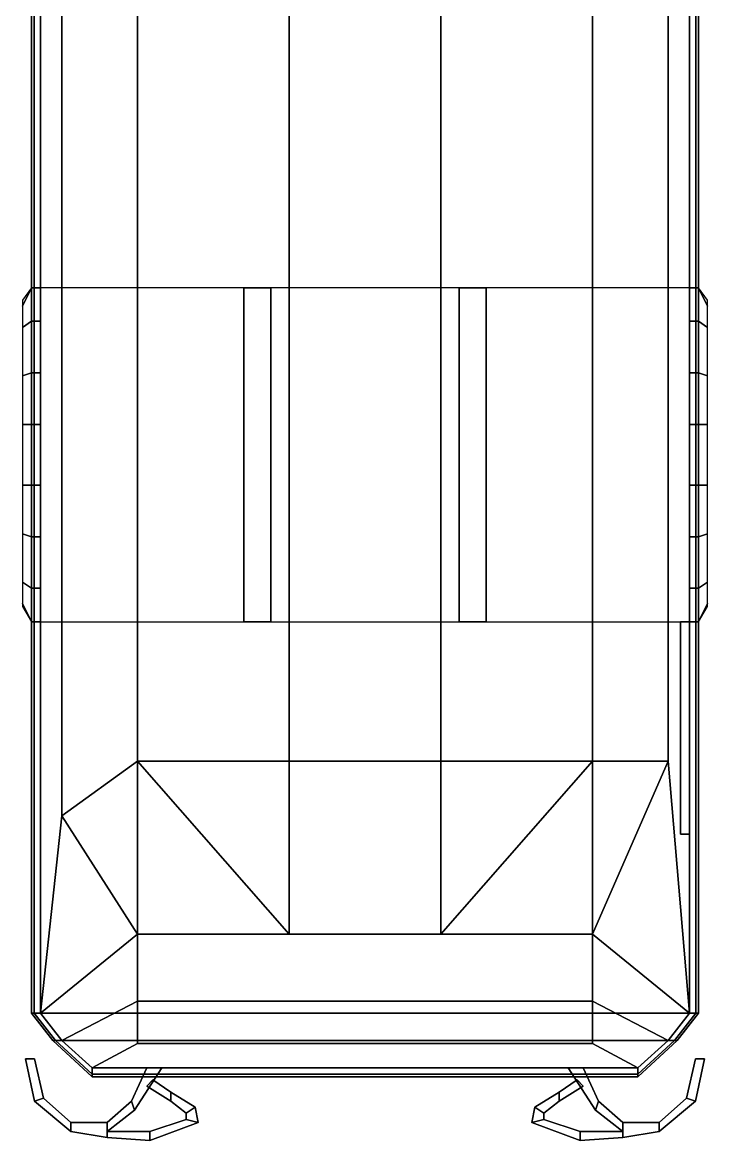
# Model space of a CAD drawing. Extents: x -1.13 to 1.13, y -3.8 to 3.57.
# Drawn here: x -1.13 to 1.13, y -3.8 to -0.115 of the extents above; entities that cross this region are included whole.
import ezdxf

# ---------------------------------------------------------------- set-up
doc = ezdxf.new("R2010")
doc.units = 0
doc.layers.get('0').update_dxf_attribs({"linetype": 'CONTINUOUS'})

msp = doc.modelspace()

# ---------------------------------------------------------------- linework, layer by layer
for points in [[(-1.1, -3.38, 2.37), (-1.0912, -3.38, 2.3912), (-1.0912, 1.06, 2.3912), (-1.1, 1.06, 2.37)], [(-1.0912, -3.38, 2.3488), (-1.1, -3.38, 2.37), (-1.1, 1.06, 2.37), (-1.0912, 1.06, 2.3488)], [(-1.0912, -3.38, 2.3912), (-1.07, -3.38, 2.4), (-1.07, 1.06, 2.4), (-1.0912, 1.06, 2.3912)], [(-1.07, -3.38, 2.34), (-1.0912, -3.38, 2.3488), (-1.0912, 1.06, 2.3488), (-1.07, 1.06, 2.34)], [(1.07, 1.06, 0.43), (1.07, -0.99, 0.43), (-1.07, -0.99, 0.43), (-1.07, 1.06, 0.43)], [(-1.07, 1.06, 0.43), (-1.07, -0.99, 0.43), (-1.07, -0.99, 2.34), (-1.07, 1.06, 2.34)], [(-1, 0.23, 2.47), (-1.07, 1.06, 2.4), (-1.07, -3.38, 2.4), (-1, -2.73, 2.47)], [(1, -2.55, 2.47), (1.07, -3.38, 2.4), (1.07, 1.06, 2.4), (1, 0.41, 2.47)], [(1.07, -0.99, 2.34), (1.07, -0.99, 0.43), (1.07, 1.06, 0.43), (1.07, 1.06, 2.34)], [(1.0912, -3.38, 2.3488), (1.07, -3.38, 2.34), (1.07, 1.06, 2.34), (1.0912, 1.06, 2.3488)], [(1.07, -3.38, 2.4), (1.0912, -3.38, 2.3912), (1.0912, 1.06, 2.3912), (1.07, 1.06, 2.4)], [(1.1, -3.38, 2.37), (1.0912, -3.38, 2.3488), (1.0912, 1.06, 2.3488), (1.1, 1.06, 2.37)], [(1.0912, -3.38, 2.3912), (1.1, -3.38, 2.37), (1.1, 1.06, 2.37), (1.0912, 1.06, 2.3912)], [(-0.75, -2.55, 2.63), (-0.75, 0.41, 2.63), (-1, 0.23, 2.47), (-1, -2.73, 2.47)], [(-0.25, -2.55, 2.71), (-0.25, 0.41, 2.71), (-0.75, 0.41, 2.68), (-0.75, -2.55, 2.68)], [(-0.75, -2.55, 2.68), (-0.75, 0.41, 2.68), (-0.75, 0.41, 2.63), (-0.75, -2.55, 2.63)], [(0.25, -2.55, 2.71), (0.25, 0.41, 2.71), (-0.25, 0.41, 2.71), (-0.25, -2.55, 2.71)], [(0.75, -2.55, 2.68), (0.75, 0.41, 2.68), (0.25, 0.41, 2.71), (0.25, -2.55, 2.71)], [(0.75, -2.55, 2.63), (0.75, 0.41, 2.63), (0.75, 0.41, 2.68), (0.75, -2.55, 2.68)], [(1, -2.55, 2.47), (1, 0.41, 2.47), (0.75, 0.41, 2.63), (0.75, -2.55, 2.63)], [(-1.13, -1.05, 0.54), (-1.13, -1.12, 0.75), (-1.1, -1.1, 0.79), (-1.1, -0.99, 0.54)], [(-1.13, -1.03, 0.44), (-1.13, -1.05, 0.54), (-1.1, -0.99, 0.54), (-1.1, -0.99, 0.43)], [(-1.1, -0.99, 0.54), (-1.1, -1.1, 0.79), (-1.07, -1.1, 0.79), (-1.07, -0.99, 0.54)], [(-1.1, -0.99, 0.43), (-1.1, -0.99, 0.54), (-1.07, -0.99, 0.54), (-1.07, -0.99, 0.43)], [(-1.07, -0.99, 1.04), (-1.07, -2.09, 1.04), (-1.07, -2.09, 2.34), (-1.07, -0.99, 2.34)], [(-1.07, -0.99, 0.54), (-1.07, -1.1, 0.79), (-1.07, -1.1, 1.04), (-1.07, -0.99, 1.04)], [(-0.4, -0.99, 0.45), (-0.4, -2.09, 0.45), (-0.4, -2.09, 1.04), (-0.4, -0.99, 1.04)], [(-0.31, -0.99, 0.45), (-0.31, -2.09, 0.45), (-0.4, -2.09, 0.45), (-0.4, -0.99, 0.45)], [(-0.31, -2.09, 1.04), (-0.31, -2.09, 0.45), (-0.31, -0.99, 0.45), (-0.31, -0.99, 1.04)], [(0.31, -0.99, 0.45), (0.31, -2.09, 0.45), (0.31, -2.09, 1.04), (0.31, -0.99, 1.04)], [(0.4, -0.99, 0.45), (0.4, -2.09, 0.45), (0.31, -2.09, 0.45), (0.31, -0.99, 0.45)], [(0.4, -2.09, 1.04), (0.4, -2.09, 0.45), (0.4, -0.99, 0.45), (0.4, -0.99, 1.04)], [(1.07, -2.09, 2.34), (1.07, -2.09, 1.04), (1.07, -0.99, 1.04), (1.07, -0.99, 2.34)], [(1.07, -1.1, 1.04), (1.07, -1.1, 0.79), (1.07, -0.99, 0.54), (1.07, -0.99, 1.04)], [(1.1, -1.1, 0.79), (1.1, -0.99, 0.54), (1.07, -0.99, 0.54), (1.07, -1.1, 0.79)], [(1.1, -0.99, 0.54), (1.1, -0.99, 0.43), (1.07, -0.99, 0.43), (1.07, -0.99, 0.54)], [(1.13, -1.12, 0.75), (1.13, -1.05, 0.54), (1.1, -0.99, 0.54), (1.1, -1.1, 0.79)], [(1.13, -1.05, 0.54), (1.13, -1.03, 0.44), (1.1, -0.99, 0.43), (1.1, -0.99, 0.54)], [(-1.13, -1.12, 0.75), (-1.13, -1.28, 0.91), (-1.1, -1.27, 0.97), (-1.1, -1.1, 0.79)], [(-1.1, -1.1, 0.79), (-1.1, -1.27, 0.97), (-1.07, -1.27, 0.97), (-1.07, -1.1, 0.79)], [(-1.07, -1.1, 0.79), (-1.07, -1.27, 0.97), (-1.07, -1.27, 1.04), (-1.07, -1.1, 1.04)], [(1.07, -1.27, 1.04), (1.07, -1.27, 0.97), (1.07, -1.1, 0.79), (1.07, -1.1, 1.04)], [(1.1, -1.27, 0.97), (1.1, -1.1, 0.79), (1.07, -1.1, 0.79), (1.07, -1.27, 0.97)], [(1.13, -1.28, 0.91), (1.13, -1.12, 0.75), (1.1, -1.1, 0.79), (1.1, -1.27, 0.97)], [(-1.13, -1.28, 0.91), (-1.13, -1.44, 0.99), (-1.1, -1.44, 1.04), (-1.1, -1.27, 0.97)], [(-1.1, -1.27, 0.97), (-1.1, -1.44, 1.04), (-1.07, -1.44, 1.04), (-1.07, -1.27, 0.97)], [(-1.07, -1.27, 0.97), (-1.07, -1.44, 1.04), (-1.07, -1.44, 1.04), (-1.07, -1.27, 1.04)], [(1.07, -1.44, 1.04), (1.07, -1.44, 1.04), (1.07, -1.27, 0.97), (1.07, -1.27, 1.04)], [(1.1, -1.44, 1.04), (1.1, -1.27, 0.97), (1.07, -1.27, 0.97), (1.07, -1.44, 1.04)], [(1.13, -1.44, 0.99), (1.13, -1.28, 0.91), (1.1, -1.27, 0.97), (1.1, -1.44, 1.04)], [(-1.13, -1.44, 0.99), (-1.13, -1.64, 0.99), (-1.1, -1.64, 1.04), (-1.1, -1.44, 1.04)], [(-1.1, -1.44, 1.04), (-1.1, -1.64, 1.04), (-1.07, -1.64, 1.04), (-1.07, -1.44, 1.04)], [(1.1, -1.64, 1.04), (1.1, -1.44, 1.04), (1.07, -1.44, 1.04), (1.07, -1.64, 1.04)], [(1.13, -1.64, 0.99), (1.13, -1.44, 0.99), (1.1, -1.44, 1.04), (1.1, -1.64, 1.04)], [(-1.13, -1.64, 0.99), (-1.13, -1.8, 0.91), (-1.1, -1.81, 0.97), (-1.1, -1.64, 1.04)], [(-1.1, -1.64, 1.04), (-1.1, -1.81, 0.97), (-1.07, -1.81, 0.97), (-1.07, -1.64, 1.04)], [(-1.07, -1.64, 1.04), (-1.07, -1.64, 1.04), (-1.07, -1.81, 0.97), (-1.07, -1.81, 1.04)], [(1.07, -1.81, 0.97), (1.07, -1.64, 1.04), (1.07, -1.64, 1.04), (1.07, -1.81, 1.04)], [(1.1, -1.81, 0.97), (1.1, -1.64, 1.04), (1.07, -1.64, 1.04), (1.07, -1.81, 0.97)], [(1.13, -1.8, 0.91), (1.13, -1.64, 0.99), (1.1, -1.64, 1.04), (1.1, -1.81, 0.97)], [(-1.13, -1.8, 0.91), (-1.13, -1.96, 0.75), (-1.1, -1.98, 0.79), (-1.1, -1.81, 0.97)], [(1.13, -1.96, 0.75), (1.13, -1.8, 0.91), (1.1, -1.81, 0.97), (1.1, -1.98, 0.79)], [(-1.1, -1.81, 0.97), (-1.1, -1.98, 0.79), (-1.07, -1.98, 0.79), (-1.07, -1.81, 0.97)], [(-1.07, -1.81, 1.04), (-1.07, -1.81, 0.97), (-1.07, -1.98, 0.79), (-1.07, -1.98, 1.04)], [(1.07, -1.98, 0.79), (1.07, -1.81, 0.97), (1.07, -1.81, 1.04), (1.07, -1.98, 1.04)], [(1.1, -1.98, 0.79), (1.1, -1.81, 0.97), (1.07, -1.81, 0.97), (1.07, -1.98, 0.79)], [(-1.13, -1.96, 0.75), (-1.13, -2.03, 0.54), (-1.1, -2.09, 0.54), (-1.1, -1.98, 0.79)], [(-1.1, -1.98, 0.79), (-1.1, -2.09, 0.54), (-1.07, -2.09, 0.54), (-1.07, -1.98, 0.79)], [(-1.07, -1.98, 1.04), (-1.07, -1.98, 0.79), (-1.07, -2.09, 0.54), (-1.07, -2.09, 1.04)], [(1.07, -2.09, 0.54), (1.07, -1.98, 0.79), (1.07, -1.98, 1.04), (1.07, -2.09, 1.04)], [(1.1, -2.09, 0.54), (1.1, -1.98, 0.79), (1.07, -1.98, 0.79), (1.07, -2.09, 0.54)], [(1.13, -2.03, 0.54), (1.13, -1.96, 0.75), (1.1, -1.98, 0.79), (1.1, -2.09, 0.54)], [(-1.13, -2.03, 0.54), (-1.13, -2.04, 0.45), (-1.1, -2.09, 0.43), (-1.1, -2.09, 0.54)], [(1.13, -2.04, 0.45), (1.13, -2.03, 0.54), (1.1, -2.09, 0.54), (1.1, -2.09, 0.43)], [(-1.1, -2.09, 0.54), (-1.1, -2.09, 0.43), (-1.07, -2.09, 0.43), (-1.07, -2.09, 0.54)], [(-1.07, -2.09, 0.43), (-1.07, -3.38, 0.43), (-1.07, -3.38, 2.34), (-1.07, -2.09, 2.34)], [(1.07, -2.09, 0.43), (1.07, -3.38, 0.43), (-1.07, -3.38, 0.43), (-1.07, -2.09, 0.43)], [(1.04, -2.79, 0.48), (1.07, -2.79, 0.48), (1.07, -2.09, 0.48), (1.04, -2.09, 0.48)], [(1.04, -2.09, 0.48), (1.07, -2.09, 0.48), (1.07, -2.09, 2.28), (1.04, -2.09, 2.28)], [(1.04, -2.09, 2.28), (1.07, -2.09, 2.28), (1.07, -2.79, 2.28), (1.04, -2.79, 2.28)], [(1.04, -2.09, 0.48), (1.04, -2.09, 2.28), (1.04, -2.79, 2.28), (1.04, -2.79, 0.48)], [(1.1, -2.09, 0.43), (1.1, -2.09, 0.54), (1.07, -2.09, 0.54), (1.07, -2.09, 0.43)], [(1.07, -2.79, 0.48), (1.07, -2.79, 0.43), (1.07, -2.09, 0.43), (1.07, -2.09, 0.48)], [(1.07, -2.79, 2.34), (1.07, -2.79, 2.28), (1.07, -2.09, 2.28), (1.07, -2.09, 2.34)], [(-0.75, -3.12, 2.58), (-0.75, -2.55, 2.63), (-1, -2.73, 2.47), (-0.75, -3.12, 2.58)], [(-0.75, -3.12, 2.58), (-0.75, -2.55, 2.68), (-0.75, -2.55, 2.63), (-0.75, -3.12, 2.58)], [(-0.75, -3.12, 2.58), (-0.25, -3.12, 2.58), (-0.75, -2.55, 2.68), (-0.75, -3.12, 2.58)], [(-0.25, -3.12, 2.58), (-0.25, -2.55, 2.71), (-0.75, -2.55, 2.68), (-0.25, -3.12, 2.58)], [(0.25, -3.12, 2.58), (0.25, -2.55, 2.71), (-0.25, -2.55, 2.71), (-0.25, -3.12, 2.58)], [(0.75, -3.12, 2.58), (0.75, -2.55, 2.68), (0.25, -3.12, 2.58), (0.75, -3.12, 2.58)], [(0.25, -3.12, 2.58), (0.75, -2.55, 2.68), (0.25, -2.55, 2.71), (0.25, -3.12, 2.58)], [(0.75, -3.12, 2.58), (0.75, -2.55, 2.63), (0.75, -2.55, 2.68), (0.75, -3.12, 2.58)], [(0.75, -3.12, 2.58), (1, -2.55, 2.47), (0.75, -2.55, 2.63), (0.75, -3.12, 2.58)], [(1.07, -3.38, 2.4), (1, -2.55, 2.47), (0.75, -3.12, 2.58), (1.07, -3.38, 2.4)], [(-0.75, -3.12, 2.58), (-1, -2.73, 2.47), (-1.07, -3.38, 2.4), (-0.75, -3.12, 2.58)], [(1.04, -2.79, 2.28), (1.07, -2.79, 2.28), (1.07, -2.79, 0.48), (1.04, -2.79, 0.48)], [(1.07, -3.38, 2.34), (1.07, -3.38, 0.43), (1.07, -2.79, 0.43), (1.07, -2.79, 2.34)], [(-1, -3.47, 2.4), (-0.75, -3.34, 2.56), (-0.75, -3.12, 2.58), (-1.07, -3.38, 2.4)], [(0.75, -3.34, 2.56), (0.75, -3.12, 2.58), (-0.75, -3.12, 2.58), (-0.75, -3.34, 2.56)], [(0.75, -3.34, 2.56), (1, -3.47, 2.4), (1.07, -3.38, 2.4), (0.75, -3.12, 2.58)], [(-0.9, -3.56, 2.4), (-0.75, -3.48, 2.53), (-0.75, -3.34, 2.56), (-1, -3.47, 2.4)], [(0.75, -3.48, 2.53), (0.75, -3.34, 2.56), (-0.75, -3.34, 2.56), (-0.75, -3.48, 2.53)], [(0.75, -3.48, 2.53), (0.9, -3.56, 2.4), (1, -3.47, 2.4), (0.75, -3.34, 2.56)], [(-1.03, -3.47, 2.37), (-1.0212, -3.47, 2.3912), (-1.0912, -3.38, 2.3912), (-1.1, -3.38, 2.37)], [(-1.0212, -3.47, 2.3488), (-1.03, -3.47, 2.37), (-1.1, -3.38, 2.37), (-1.0912, -3.38, 2.3488)], [(-1.0212, -3.47, 2.3912), (-1, -3.47, 2.4), (-1.07, -3.38, 2.4), (-1.0912, -3.38, 2.3912)], [(-1, -3.47, 2.34), (-1.0212, -3.47, 2.3488), (-1.0912, -3.38, 2.3488), (-1.07, -3.38, 2.34)], [(-1.07, -3.38, 0.43), (-1, -3.47, 0.43), (-1, -3.47, 2.34), (-1.07, -3.38, 2.34)], [(1.07, -3.38, 0.43), (1, -3.47, 0.43), (-1, -3.47, 0.43), (-1.07, -3.38, 0.43)], [(1, -3.47, 2.34), (1, -3.47, 0.43), (1.07, -3.38, 0.43), (1.07, -3.38, 2.34)], [(1.0212, -3.47, 2.3488), (1, -3.47, 2.34), (1.07, -3.38, 2.34), (1.0912, -3.38, 2.3488)], [(1, -3.47, 2.4), (1.0212, -3.47, 2.3912), (1.0912, -3.38, 2.3912), (1.07, -3.38, 2.4)], [(1.03, -3.47, 2.37), (1.0212, -3.47, 2.3488), (1.0912, -3.38, 2.3488), (1.1, -3.38, 2.37)], [(1.0212, -3.47, 2.3912), (1.03, -3.47, 2.37), (1.1, -3.38, 2.37), (1.0912, -3.38, 2.3912)], [(-0.9, -3.59, 2.37), (-0.9, -3.5812, 2.3912), (-1.0212, -3.47, 2.3912), (-1.03, -3.47, 2.37)], [(-0.9, -3.5812, 2.3488), (-0.9, -3.59, 2.37), (-1.03, -3.47, 2.37), (-1.0212, -3.47, 2.3488)], [(-0.9, -3.5812, 2.3912), (-0.9, -3.56, 2.4), (-1, -3.47, 2.4), (-1.0212, -3.47, 2.3912)], [(-0.9, -3.56, 2.34), (-0.9, -3.5812, 2.3488), (-1.0212, -3.47, 2.3488), (-1, -3.47, 2.34)], [(-0.9, -3.56, 0.5), (-1, -3.47, 0.43), (1, -3.47, 0.43), (0.9, -3.56, 0.5)], [(-1, -3.47, 2.34), (-1, -3.47, 0.43), (-0.9, -3.56, 0.5), (-0.9, -3.56, 2.34)], [(0.9, -3.56, 2.4), (0.75, -3.48, 2.53), (-0.75, -3.48, 2.53), (-0.9, -3.56, 2.4)], [(0.9, -3.56, 0.5), (1, -3.47, 0.43), (1, -3.47, 2.34), (0.9, -3.56, 2.34)], [(0.9, -3.59, 2.37), (0.9, -3.5812, 2.3488), (1.0212, -3.47, 2.3488), (1.03, -3.47, 2.37)], [(0.9, -3.5812, 2.3488), (0.9, -3.56, 2.34), (1, -3.47, 2.34), (1.0212, -3.47, 2.3488)], [(0.9, -3.56, 2.4), (0.9, -3.5812, 2.3912), (1.0212, -3.47, 2.3912), (1, -3.47, 2.4)], [(0.9, -3.5812, 2.3912), (0.9, -3.59, 2.37), (1.03, -3.47, 2.37), (1.0212, -3.47, 2.3912)], [(-1.06, -3.66, 0.52), (-1.09, -3.67, 0.52), (-1.12, -3.53, 0.52), (-1.09, -3.53, 0.52)], [(-1.12, -3.53, 0.6), (-1.09, -3.67, 0.6), (-1.06, -3.66, 0.6), (-1.09, -3.53, 0.6)], [(-1.12, -3.53, 0.52), (-1.09, -3.67, 0.52), (-1.09, -3.67, 0.6), (-1.12, -3.53, 0.6)], [(-1.09, -3.53, 0.52), (-1.12, -3.53, 0.52), (-1.12, -3.53, 0.6), (-1.09, -3.53, 0.6)], [(-1.12, -3.53, 0.75), (-1.09, -3.67, 0.75), (-1.06, -3.66, 0.75), (-1.09, -3.53, 0.75)], [(-1.09, -3.53, 0.67), (-1.12, -3.53, 0.67), (-1.12, -3.53, 0.75), (-1.09, -3.53, 0.75)], [(-1.12, -3.53, 0.67), (-1.09, -3.67, 0.67), (-1.09, -3.67, 0.75), (-1.12, -3.53, 0.75)], [(-1.06, -3.66, 0.67), (-1.09, -3.67, 0.67), (-1.12, -3.53, 0.67), (-1.09, -3.53, 0.67)], [(-1.09, -3.53, 0.6), (-1.06, -3.66, 0.6), (-1.06, -3.66, 0.52), (-1.09, -3.53, 0.52)], [(-1.09, -3.53, 0.75), (-1.06, -3.66, 0.75), (-1.06, -3.66, 0.67), (-1.09, -3.53, 0.67)], [(1.12, -3.53, 0.52), (1.09, -3.67, 0.52), (1.06, -3.66, 0.52), (1.09, -3.53, 0.52)], [(1.06, -3.66, 0.6), (1.09, -3.67, 0.6), (1.12, -3.53, 0.6), (1.09, -3.53, 0.6)], [(1.09, -3.53, 0.52), (1.06, -3.66, 0.52), (1.06, -3.66, 0.6), (1.09, -3.53, 0.6)], [(1.09, -3.53, 0.67), (1.06, -3.66, 0.67), (1.06, -3.66, 0.75), (1.09, -3.53, 0.75)], [(1.06, -3.66, 0.75), (1.09, -3.67, 0.75), (1.12, -3.53, 0.75), (1.09, -3.53, 0.75)], [(1.12, -3.53, 0.67), (1.09, -3.67, 0.67), (1.06, -3.66, 0.67), (1.09, -3.53, 0.67)], [(1.09, -3.53, 0.6), (1.12, -3.53, 0.6), (1.12, -3.53, 0.52), (1.09, -3.53, 0.52)], [(1.12, -3.53, 0.6), (1.09, -3.67, 0.6), (1.09, -3.67, 0.52), (1.12, -3.53, 0.52)], [(1.12, -3.53, 0.75), (1.09, -3.67, 0.75), (1.09, -3.67, 0.67), (1.12, -3.53, 0.67)], [(1.09, -3.53, 0.75), (1.12, -3.53, 0.75), (1.12, -3.53, 0.67), (1.09, -3.53, 0.67)], [(-0.9, -3.56, 2.34), (-0.9, -3.56, 0.5), (0.9, -3.56, 0.5), (0.9, -3.56, 2.34)], [(0.9, -3.5812, 2.3912), (0.9, -3.56, 2.4), (-0.9, -3.56, 2.4), (-0.9, -3.5812, 2.3912)], [(0.9, -3.56, 2.34), (0.9, -3.5812, 2.3488), (-0.9, -3.5812, 2.3488), (-0.9, -3.56, 2.34)], [(-0.76, -3.7, 0.6), (-0.67, -3.56, 0.6), (-0.72, -3.56, 0.6), (-0.77, -3.67, 0.6)], [(-0.77, -3.67, 0.6), (-0.72, -3.56, 0.6), (-0.72, -3.56, 0.52), (-0.77, -3.67, 0.52)], [(-0.72, -3.56, 0.52), (-0.67, -3.56, 0.52), (-0.76, -3.7, 0.52), (-0.77, -3.67, 0.52)], [(-0.76, -3.7, 0.75), (-0.67, -3.56, 0.75), (-0.72, -3.56, 0.75), (-0.77, -3.67, 0.75)], [(-0.77, -3.67, 0.75), (-0.72, -3.56, 0.75), (-0.72, -3.56, 0.67), (-0.77, -3.67, 0.67)], [(-0.72, -3.56, 0.67), (-0.67, -3.56, 0.67), (-0.76, -3.7, 0.67), (-0.77, -3.67, 0.67)], [(-0.76, -3.7, 0.52), (-0.67, -3.56, 0.52), (-0.67, -3.56, 0.6), (-0.76, -3.7, 0.6)], [(-0.76, -3.7, 0.67), (-0.67, -3.56, 0.67), (-0.67, -3.56, 0.75), (-0.76, -3.7, 0.75)], [(0.76, -3.7, 0.52), (0.67, -3.56, 0.52), (0.72, -3.56, 0.52), (0.77, -3.67, 0.52)], [(0.72, -3.56, 0.6), (0.67, -3.56, 0.6), (0.76, -3.7, 0.6), (0.77, -3.67, 0.6)], [(0.76, -3.7, 0.6), (0.67, -3.56, 0.6), (0.67, -3.56, 0.52), (0.76, -3.7, 0.52)], [(0.72, -3.56, 0.75), (0.67, -3.56, 0.75), (0.76, -3.7, 0.75), (0.77, -3.67, 0.75)], [(0.76, -3.7, 0.67), (0.67, -3.56, 0.67), (0.72, -3.56, 0.67), (0.77, -3.67, 0.67)], [(0.76, -3.7, 0.75), (0.67, -3.56, 0.75), (0.67, -3.56, 0.67), (0.76, -3.7, 0.67)], [(0.77, -3.67, 0.52), (0.72, -3.56, 0.52), (0.72, -3.56, 0.6), (0.77, -3.67, 0.6)], [(0.77, -3.67, 0.67), (0.72, -3.56, 0.67), (0.72, -3.56, 0.75), (0.77, -3.67, 0.75)], [(0.9, -3.59, 2.37), (0.9, -3.5812, 2.3912), (-0.9, -3.5812, 2.3912), (-0.9, -3.59, 2.37)], [(0.9, -3.5812, 2.3488), (0.9, -3.59, 2.37), (-0.9, -3.59, 2.37), (-0.9, -3.5812, 2.3488)], [(-0.64, -3.64, 0.6), (-0.7, -3.6, 0.6), (-0.72, -3.62, 0.6), (-0.64, -3.67, 0.6)], [(-0.72, -3.62, 0.52), (-0.7, -3.6, 0.52), (-0.64, -3.64, 0.52), (-0.64, -3.67, 0.52)], [(-0.64, -3.64, 0.75), (-0.7, -3.6, 0.75), (-0.72, -3.62, 0.75), (-0.64, -3.67, 0.75)], [(-0.72, -3.62, 0.67), (-0.7, -3.6, 0.67), (-0.64, -3.64, 0.67), (-0.64, -3.67, 0.67)], [(-0.64, -3.64, 0.52), (-0.7, -3.6, 0.52), (-0.7, -3.6, 0.6), (-0.64, -3.64, 0.6)], [(-0.64, -3.64, 0.67), (-0.7, -3.6, 0.67), (-0.7, -3.6, 0.75), (-0.64, -3.64, 0.75)], [(0.64, -3.64, 0.52), (0.7, -3.6, 0.52), (0.72, -3.62, 0.52), (0.64, -3.67, 0.52)], [(0.64, -3.64, 0.6), (0.7, -3.6, 0.6), (0.7, -3.6, 0.52), (0.64, -3.64, 0.52)], [(0.72, -3.62, 0.6), (0.7, -3.6, 0.6), (0.64, -3.64, 0.6), (0.64, -3.67, 0.6)], [(0.72, -3.62, 0.75), (0.7, -3.6, 0.75), (0.64, -3.64, 0.75), (0.64, -3.67, 0.75)], [(0.64, -3.64, 0.75), (0.7, -3.6, 0.75), (0.7, -3.6, 0.67), (0.64, -3.64, 0.67)], [(0.64, -3.64, 0.67), (0.7, -3.6, 0.67), (0.72, -3.62, 0.67), (0.64, -3.67, 0.67)], [(-0.64, -3.67, 0.6), (-0.72, -3.62, 0.6), (-0.72, -3.62, 0.52), (-0.64, -3.67, 0.52)], [(-0.64, -3.67, 0.75), (-0.72, -3.62, 0.75), (-0.72, -3.62, 0.67), (-0.64, -3.67, 0.67)], [(-0.56, -3.69, 0.6), (-0.64, -3.64, 0.6), (-0.64, -3.67, 0.6), (-0.59, -3.71, 0.6)], [(-0.64, -3.67, 0.52), (-0.64, -3.64, 0.52), (-0.56, -3.69, 0.52), (-0.59, -3.71, 0.52)], [(-0.56, -3.69, 0.52), (-0.64, -3.64, 0.52), (-0.64, -3.64, 0.6), (-0.56, -3.69, 0.6)], [(-0.56, -3.69, 0.75), (-0.64, -3.64, 0.75), (-0.64, -3.67, 0.75), (-0.59, -3.71, 0.75)], [(-0.56, -3.69, 0.67), (-0.64, -3.64, 0.67), (-0.64, -3.64, 0.75), (-0.56, -3.69, 0.75)], [(-0.64, -3.67, 0.67), (-0.64, -3.64, 0.67), (-0.56, -3.69, 0.67), (-0.59, -3.71, 0.67)], [(0.56, -3.69, 0.52), (0.64, -3.64, 0.52), (0.64, -3.67, 0.52), (0.59, -3.71, 0.52)], [(0.56, -3.69, 0.6), (0.64, -3.64, 0.6), (0.64, -3.64, 0.52), (0.56, -3.69, 0.52)], [(0.64, -3.67, 0.6), (0.64, -3.64, 0.6), (0.56, -3.69, 0.6), (0.59, -3.71, 0.6)], [(0.64, -3.67, 0.75), (0.64, -3.64, 0.75), (0.56, -3.69, 0.75), (0.59, -3.71, 0.75)], [(0.56, -3.69, 0.75), (0.64, -3.64, 0.75), (0.64, -3.64, 0.67), (0.56, -3.69, 0.67)], [(0.56, -3.69, 0.67), (0.64, -3.64, 0.67), (0.64, -3.67, 0.67), (0.59, -3.71, 0.67)], [(0.64, -3.67, 0.52), (0.72, -3.62, 0.52), (0.72, -3.62, 0.6), (0.64, -3.67, 0.6)], [(0.64, -3.67, 0.67), (0.72, -3.62, 0.67), (0.72, -3.62, 0.75), (0.64, -3.67, 0.75)], [(-1.09, -3.67, 0.6), (-0.97, -3.77, 0.6), (-0.97, -3.74, 0.6), (-1.06, -3.66, 0.6)], [(-0.97, -3.74, 0.52), (-0.97, -3.77, 0.52), (-1.09, -3.67, 0.52), (-1.06, -3.66, 0.52)], [(-1.09, -3.67, 0.75), (-0.97, -3.77, 0.75), (-0.97, -3.74, 0.75), (-1.06, -3.66, 0.75)], [(-0.97, -3.74, 0.67), (-0.97, -3.77, 0.67), (-1.09, -3.67, 0.67), (-1.06, -3.66, 0.67)], [(-1.09, -3.67, 0.52), (-0.97, -3.77, 0.52), (-0.97, -3.77, 0.6), (-1.09, -3.67, 0.6)], [(-1.09, -3.67, 0.67), (-0.97, -3.77, 0.67), (-0.97, -3.77, 0.75), (-1.09, -3.67, 0.75)], [(-1.06, -3.66, 0.6), (-0.97, -3.74, 0.6), (-0.97, -3.74, 0.52), (-1.06, -3.66, 0.52)], [(-1.06, -3.66, 0.75), (-0.97, -3.74, 0.75), (-0.97, -3.74, 0.67), (-1.06, -3.66, 0.67)], [(-0.77, -3.67, 0.52), (-0.76, -3.7, 0.52), (-0.85, -3.77, 0.52), (-0.85, -3.74, 0.52)], [(-0.85, -3.74, 0.6), (-0.77, -3.67, 0.6), (-0.77, -3.67, 0.52), (-0.85, -3.74, 0.52)], [(-0.85, -3.77, 0.6), (-0.76, -3.7, 0.6), (-0.77, -3.67, 0.6), (-0.85, -3.74, 0.6)], [(-0.85, -3.77, 0.75), (-0.76, -3.7, 0.75), (-0.77, -3.67, 0.75), (-0.85, -3.74, 0.75)], [(-0.77, -3.67, 0.67), (-0.76, -3.7, 0.67), (-0.85, -3.77, 0.67), (-0.85, -3.74, 0.67)], [(-0.85, -3.74, 0.75), (-0.77, -3.67, 0.75), (-0.77, -3.67, 0.67), (-0.85, -3.74, 0.67)], [(-0.59, -3.71, 0.6), (-0.64, -3.67, 0.6), (-0.64, -3.67, 0.52), (-0.59, -3.71, 0.52)], [(-0.59, -3.71, 0.75), (-0.64, -3.67, 0.75), (-0.64, -3.67, 0.67), (-0.59, -3.71, 0.67)], [(0.59, -3.71, 0.52), (0.64, -3.67, 0.52), (0.64, -3.67, 0.6), (0.59, -3.71, 0.6)], [(0.59, -3.71, 0.67), (0.64, -3.67, 0.67), (0.64, -3.67, 0.75), (0.59, -3.71, 0.75)], [(0.85, -3.77, 0.52), (0.76, -3.7, 0.52), (0.77, -3.67, 0.52), (0.85, -3.74, 0.52)], [(0.77, -3.67, 0.6), (0.76, -3.7, 0.6), (0.85, -3.77, 0.6), (0.85, -3.74, 0.6)], [(0.77, -3.67, 0.75), (0.76, -3.7, 0.75), (0.85, -3.77, 0.75), (0.85, -3.74, 0.75)], [(0.85, -3.77, 0.67), (0.76, -3.7, 0.67), (0.77, -3.67, 0.67), (0.85, -3.74, 0.67)], [(0.85, -3.74, 0.52), (0.77, -3.67, 0.52), (0.77, -3.67, 0.6), (0.85, -3.74, 0.6)], [(0.85, -3.74, 0.67), (0.77, -3.67, 0.67), (0.77, -3.67, 0.75), (0.85, -3.74, 0.75)], [(1.09, -3.67, 0.52), (0.97, -3.77, 0.52), (0.97, -3.74, 0.52), (1.06, -3.66, 0.52)], [(0.97, -3.74, 0.6), (0.97, -3.77, 0.6), (1.09, -3.67, 0.6), (1.06, -3.66, 0.6)], [(1.06, -3.66, 0.52), (0.97, -3.74, 0.52), (0.97, -3.74, 0.6), (1.06, -3.66, 0.6)], [(0.97, -3.74, 0.75), (0.97, -3.77, 0.75), (1.09, -3.67, 0.75), (1.06, -3.66, 0.75)], [(1.09, -3.67, 0.67), (0.97, -3.77, 0.67), (0.97, -3.74, 0.67), (1.06, -3.66, 0.67)], [(1.06, -3.66, 0.67), (0.97, -3.74, 0.67), (0.97, -3.74, 0.75), (1.06, -3.66, 0.75)], [(1.09, -3.67, 0.6), (0.97, -3.77, 0.6), (0.97, -3.77, 0.52), (1.09, -3.67, 0.52)], [(1.09, -3.67, 0.75), (0.97, -3.77, 0.75), (0.97, -3.77, 0.67), (1.09, -3.67, 0.67)], [(-0.85, -3.77, 0.52), (-0.76, -3.7, 0.52), (-0.76, -3.7, 0.6), (-0.85, -3.77, 0.6)], [(-0.85, -3.77, 0.67), (-0.76, -3.7, 0.67), (-0.76, -3.7, 0.75), (-0.85, -3.77, 0.75)], [(-0.55, -3.74, 0.6), (-0.56, -3.69, 0.6), (-0.59, -3.71, 0.6), (-0.59, -3.73, 0.6)], [(-0.59, -3.71, 0.52), (-0.56, -3.69, 0.52), (-0.55, -3.74, 0.52), (-0.59, -3.73, 0.52)], [(-0.55, -3.74, 0.75), (-0.56, -3.69, 0.75), (-0.59, -3.71, 0.75), (-0.59, -3.73, 0.75)], [(-0.59, -3.71, 0.67), (-0.56, -3.69, 0.67), (-0.55, -3.74, 0.67), (-0.59, -3.73, 0.67)], [(-0.59, -3.73, 0.6), (-0.59, -3.71, 0.6), (-0.59, -3.71, 0.52), (-0.59, -3.73, 0.52)], [(-0.59, -3.73, 0.75), (-0.59, -3.71, 0.75), (-0.59, -3.71, 0.67), (-0.59, -3.73, 0.67)], [(-0.55, -3.74, 0.52), (-0.56, -3.69, 0.52), (-0.56, -3.69, 0.6), (-0.55, -3.74, 0.6)], [(-0.55, -3.74, 0.67), (-0.56, -3.69, 0.67), (-0.56, -3.69, 0.75), (-0.55, -3.74, 0.75)], [(0.55, -3.74, 0.52), (0.56, -3.69, 0.52), (0.59, -3.71, 0.52), (0.59, -3.73, 0.52)], [(0.55, -3.74, 0.6), (0.56, -3.69, 0.6), (0.56, -3.69, 0.52), (0.55, -3.74, 0.52)], [(0.59, -3.71, 0.6), (0.56, -3.69, 0.6), (0.55, -3.74, 0.6), (0.59, -3.73, 0.6)], [(0.59, -3.71, 0.75), (0.56, -3.69, 0.75), (0.55, -3.74, 0.75), (0.59, -3.73, 0.75)], [(0.55, -3.74, 0.75), (0.56, -3.69, 0.75), (0.56, -3.69, 0.67), (0.55, -3.74, 0.67)], [(0.55, -3.74, 0.67), (0.56, -3.69, 0.67), (0.59, -3.71, 0.67), (0.59, -3.73, 0.67)], [(0.59, -3.73, 0.52), (0.59, -3.71, 0.52), (0.59, -3.71, 0.6), (0.59, -3.73, 0.6)], [(0.59, -3.73, 0.67), (0.59, -3.71, 0.67), (0.59, -3.71, 0.75), (0.59, -3.73, 0.75)], [(0.85, -3.77, 0.6), (0.76, -3.7, 0.6), (0.76, -3.7, 0.52), (0.85, -3.77, 0.52)], [(0.85, -3.77, 0.75), (0.76, -3.7, 0.75), (0.76, -3.7, 0.67), (0.85, -3.77, 0.67)], [(-0.85, -3.74, 0.52), (-0.85, -3.79, 0.52), (-0.97, -3.77, 0.52), (-0.97, -3.74, 0.52)], [(-0.97, -3.74, 0.6), (-0.85, -3.74, 0.6), (-0.85, -3.74, 0.52), (-0.97, -3.74, 0.52)], [(-0.97, -3.77, 0.6), (-0.85, -3.79, 0.6), (-0.85, -3.74, 0.6), (-0.97, -3.74, 0.6)], [(-0.97, -3.77, 0.75), (-0.85, -3.79, 0.75), (-0.85, -3.74, 0.75), (-0.97, -3.74, 0.75)], [(-0.85, -3.74, 0.67), (-0.85, -3.79, 0.67), (-0.97, -3.77, 0.67), (-0.97, -3.74, 0.67)], [(-0.97, -3.74, 0.75), (-0.85, -3.74, 0.75), (-0.85, -3.74, 0.67), (-0.97, -3.74, 0.67)], [(-0.59, -3.73, 0.52), (-0.55, -3.74, 0.52), (-0.71, -3.8, 0.52), (-0.71, -3.77, 0.52)], [(-0.71, -3.8, 0.6), (-0.55, -3.74, 0.6), (-0.59, -3.73, 0.6), (-0.71, -3.77, 0.6)], [(-0.71, -3.77, 0.6), (-0.59, -3.73, 0.6), (-0.59, -3.73, 0.52), (-0.71, -3.77, 0.52)], [(-0.71, -3.8, 0.75), (-0.55, -3.74, 0.75), (-0.59, -3.73, 0.75), (-0.71, -3.77, 0.75)], [(-0.71, -3.77, 0.75), (-0.59, -3.73, 0.75), (-0.59, -3.73, 0.67), (-0.71, -3.77, 0.67)], [(-0.59, -3.73, 0.67), (-0.55, -3.74, 0.67), (-0.71, -3.8, 0.67), (-0.71, -3.77, 0.67)], [(-0.71, -3.8, 0.52), (-0.55, -3.74, 0.52), (-0.55, -3.74, 0.6), (-0.71, -3.8, 0.6)], [(-0.71, -3.8, 0.67), (-0.55, -3.74, 0.67), (-0.55, -3.74, 0.75), (-0.71, -3.8, 0.75)], [(0.71, -3.8, 0.52), (0.55, -3.74, 0.52), (0.59, -3.73, 0.52), (0.71, -3.77, 0.52)], [(0.59, -3.73, 0.6), (0.55, -3.74, 0.6), (0.71, -3.8, 0.6), (0.71, -3.77, 0.6)], [(0.59, -3.73, 0.75), (0.55, -3.74, 0.75), (0.71, -3.8, 0.75), (0.71, -3.77, 0.75)], [(0.71, -3.8, 0.67), (0.55, -3.74, 0.67), (0.59, -3.73, 0.67), (0.71, -3.77, 0.67)], [(0.71, -3.8, 0.6), (0.55, -3.74, 0.6), (0.55, -3.74, 0.52), (0.71, -3.8, 0.52)], [(0.71, -3.8, 0.75), (0.55, -3.74, 0.75), (0.55, -3.74, 0.67), (0.71, -3.8, 0.67)], [(0.71, -3.77, 0.52), (0.59, -3.73, 0.52), (0.59, -3.73, 0.6), (0.71, -3.77, 0.6)], [(0.71, -3.77, 0.67), (0.59, -3.73, 0.67), (0.59, -3.73, 0.75), (0.71, -3.77, 0.75)], [(0.97, -3.77, 0.52), (0.85, -3.79, 0.52), (0.85, -3.74, 0.52), (0.97, -3.74, 0.52)], [(0.85, -3.74, 0.6), (0.85, -3.79, 0.6), (0.97, -3.77, 0.6), (0.97, -3.74, 0.6)], [(0.97, -3.74, 0.52), (0.85, -3.74, 0.52), (0.85, -3.74, 0.6), (0.97, -3.74, 0.6)], [(0.97, -3.74, 0.67), (0.85, -3.74, 0.67), (0.85, -3.74, 0.75), (0.97, -3.74, 0.75)], [(0.85, -3.74, 0.75), (0.85, -3.79, 0.75), (0.97, -3.77, 0.75), (0.97, -3.74, 0.75)], [(0.97, -3.77, 0.67), (0.85, -3.79, 0.67), (0.85, -3.74, 0.67), (0.97, -3.74, 0.67)], [(-0.97, -3.77, 0.52), (-0.85, -3.79, 0.52), (-0.85, -3.79, 0.6), (-0.97, -3.77, 0.6)], [(-0.97, -3.77, 0.67), (-0.85, -3.79, 0.67), (-0.85, -3.79, 0.75), (-0.97, -3.77, 0.75)], [(-0.85, -3.79, 0.6), (-0.71, -3.8, 0.6), (-0.71, -3.77, 0.6), (-0.85, -3.77, 0.6)], [(-0.85, -3.77, 0.6), (-0.71, -3.77, 0.6), (-0.71, -3.77, 0.52), (-0.85, -3.77, 0.52)], [(-0.71, -3.77, 0.52), (-0.71, -3.8, 0.52), (-0.85, -3.79, 0.52), (-0.85, -3.77, 0.52)], [(-0.71, -3.77, 0.67), (-0.71, -3.8, 0.67), (-0.85, -3.79, 0.67), (-0.85, -3.77, 0.67)], [(-0.85, -3.77, 0.75), (-0.71, -3.77, 0.75), (-0.71, -3.77, 0.67), (-0.85, -3.77, 0.67)], [(-0.85, -3.79, 0.75), (-0.71, -3.8, 0.75), (-0.71, -3.77, 0.75), (-0.85, -3.77, 0.75)], [(-0.85, -3.79, 0.52), (-0.71, -3.8, 0.52), (-0.71, -3.8, 0.6), (-0.85, -3.79, 0.6)], [(-0.85, -3.79, 0.67), (-0.71, -3.8, 0.67), (-0.71, -3.8, 0.75), (-0.85, -3.79, 0.75)], [(0.71, -3.77, 0.6), (0.71, -3.8, 0.6), (0.85, -3.79, 0.6), (0.85, -3.77, 0.6)], [(0.85, -3.77, 0.52), (0.71, -3.77, 0.52), (0.71, -3.77, 0.6), (0.85, -3.77, 0.6)], [(0.85, -3.79, 0.52), (0.71, -3.8, 0.52), (0.71, -3.77, 0.52), (0.85, -3.77, 0.52)], [(0.85, -3.79, 0.67), (0.71, -3.8, 0.67), (0.71, -3.77, 0.67), (0.85, -3.77, 0.67)], [(0.85, -3.77, 0.67), (0.71, -3.77, 0.67), (0.71, -3.77, 0.75), (0.85, -3.77, 0.75)], [(0.71, -3.77, 0.75), (0.71, -3.8, 0.75), (0.85, -3.79, 0.75), (0.85, -3.77, 0.75)], [(0.85, -3.79, 0.6), (0.71, -3.8, 0.6), (0.71, -3.8, 0.52), (0.85, -3.79, 0.52)], [(0.85, -3.79, 0.75), (0.71, -3.8, 0.75), (0.71, -3.8, 0.67), (0.85, -3.79, 0.67)], [(0.97, -3.77, 0.6), (0.85, -3.79, 0.6), (0.85, -3.79, 0.52), (0.97, -3.77, 0.52)], [(0.97, -3.77, 0.75), (0.85, -3.79, 0.75), (0.85, -3.79, 0.67), (0.97, -3.77, 0.67)]]:
    msp.add_3dface(points)

doc.saveas('drawing.dxf')
